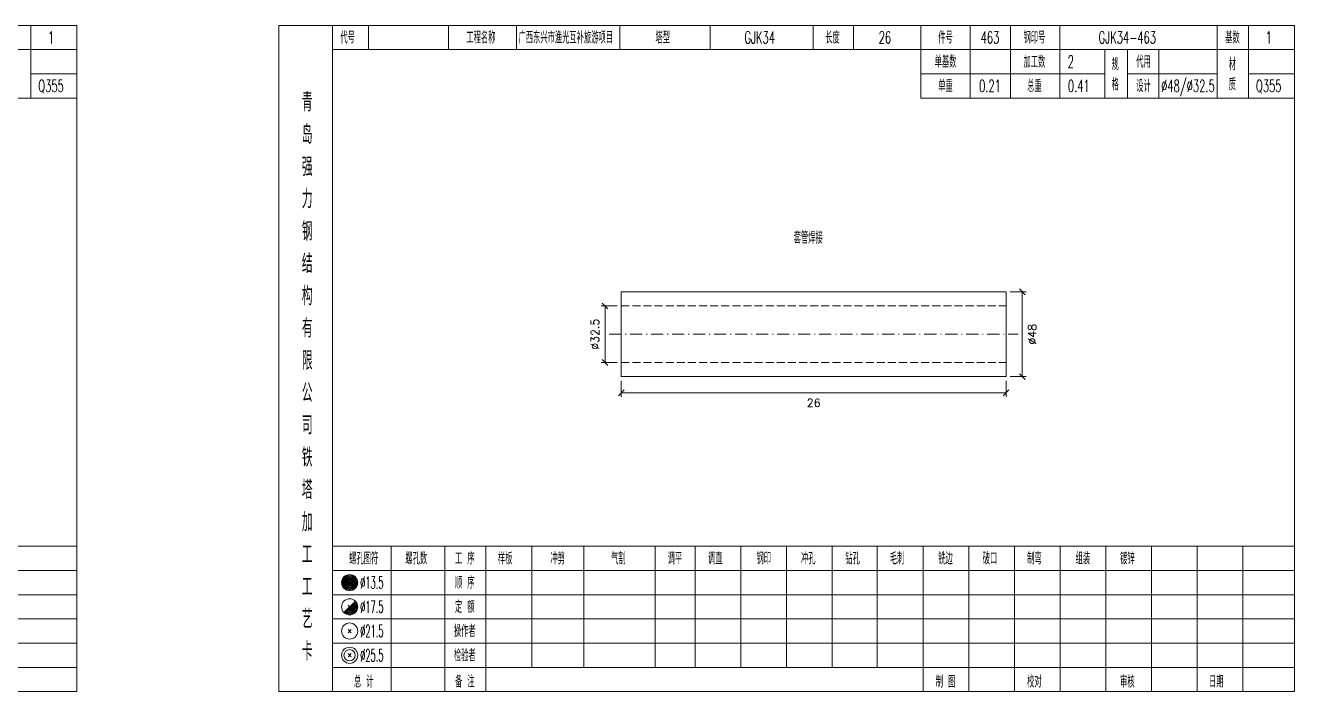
# Model space of a CAD drawing. Extents: x 0 to 2606, y -377 to 6479.
# Drawn here: x 274.7 to 588.8, y -377.1 to -212.1 of the extents above; entities that cross this region are included whole.
import ezdxf
from ezdxf.enums import TextEntityAlignment as Align

# ---------------------------------------------------------------- set-up
doc = ezdxf.new("R2010")
doc.units = 0
doc.header["$MEASUREMENT"] = 0
doc.linetypes.add('一点画线', pattern=[5.2, 3, -1, 0.2, -1])
doc.linetypes.add('虚线', pattern=[2.75, 2, -0.75])
doc.layers.add('4', color=7, linetype='CONTINUOUS', lineweight=25)
doc.layers.add('5', color=7, linetype='CONTINUOUS', lineweight=25)
doc.styles.get("Standard").update_dxf_attribs({"font": 'simplex.shx', "width": 0.7, "height": 3, "bigfont": 'gbhzfs.shx'})

msp = doc.modelspace()

# ---------------------------------------------------------------- linework, layer by layer
at = {"layer": '4', "color": 1, "linetype": 'Continuous', "lineweight": 18}
for p, q in [((276.02, -230.06), (276.02, -212.06)), ((350.72, -377.06), (350.72, -212.06)), ((359.62, -218.06), (359.62, -212.06)), ((379.42, -218.06), (379.42, -212.06)), ((396.22, -218.06), (396.22, -212.06)), ((421.82, -218.06), (421.82, -212.06)), ((444.12, -218.06), (444.12, -212.06)), ((469.62, -218.06), (469.62, -212.06)), ((479.62, -218.06), (479.62, -212.06)), ((496.32, -230.06), (496.32, -212.06)), ((508.52, -230.06), (508.52, -212.06)), ((518.52, -230.06), (518.52, -212.06)), ((530.72, -230.06), (530.72, -212.06)), ((569.62, -230.06), (569.62, -212.06)), ((577.42, -230.06), (577.42, -212.06)), ((49.32, -218.06), (287.42, -218.06)), ((350.72, -218.06), (588.82, -218.06)), ((541.82, -230.06), (541.82, -218.06)), ((547.42, -230.06), (547.42, -218.06)), ((555.22, -230.06), (555.22, -218.06)), ((276.02, -224.06), (287.42, -224.06)), ((496.32, -224.06), (541.82, -224.06)), ((547.42, -224.06), (569.62, -224.06)), ((577.42, -224.06), (588.82, -224.06)), ((194.92, -230.06), (287.42, -230.06)), ((496.32, -230.06), (588.82, -230.06)), ((49.32, -341.06), (287.42, -341.06)), ((350.72, -341.06), (588.82, -341.06)), ((365.22, -377.06), (365.22, -341.06)), ((378.52, -377.06), (378.52, -341.06)), ((388.62, -377.06), (388.62, -341.06)), ((400.02, -371.06), (400.02, -341.06)), ((412.92, -371.06), (412.92, -341.06)), ((430.52, -371.06), (430.52, -341.06)), ((440.42, -371.06), (440.42, -341.06)), ((451.72, -371.06), (451.72, -341.06)), ((463.02, -371.06), (463.02, -341.06)), ((474.32, -371.06), (474.32, -341.06)), ((485.52, -371.06), (485.52, -341.06)), ((496.92, -371.06), (496.92, -341.06)), ((508.22, -371.06), (508.22, -341.06)), ((519.52, -371.06), (519.52, -341.06)), ((530.82, -371.06), (530.82, -341.06)), ((542.12, -371.06), (542.12, -341.06)), ((553.42, -371.06), (553.42, -341.06)), ((564.72, -371.06), (564.72, -341.06)), ((576.02, -371.06), (576.02, -341.06)), ((49.32, -347.06), (287.42, -347.06)), ((350.72, -347.06), (588.82, -347.06)), ((49.32, -353.06), (287.42, -353.06)), ((350.72, -353.06), (588.82, -353.06)), ((49.32, -359.06), (287.42, -359.06)), ((350.72, -359.06), (588.82, -359.06)), ((49.32, -365.06), (287.42, -365.06)), ((350.72, -365.06), (588.82, -365.06)), ((49.32, -371.06), (287.42, -371.06)), ((350.72, -371.06), (588.82, -371.06)), ((496.92, -377.06), (496.92, -371.06)), ((508.22, -377.06), (508.22, -371.06)), ((519.52, -377.06), (519.52, -371.06)), ((530.82, -377.06), (530.82, -371.06)), ((542.12, -377.06), (542.12, -371.06)), ((553.42, -377.06), (553.42, -371.06)), ((564.72, -377.06), (564.72, -371.06)), ((576.02, -377.06), (576.02, -371.06))]:
    msp.add_line(p, q, dxfattribs=at)
at = {"layer": '4', "color": 7, "linetype": 'Continuous', "lineweight": 13}
for p, q in [((354.72, -350.26), (355.12, -349.86)), ((355.12, -350.26), (354.72, -349.86)), ((353.51, -357.48), (356.34, -354.65)), ((354.52, -355.66), (355.32, -356.46)), ((354.52, -362.46), (355.32, -361.66)), ((354.52, -361.66), (355.32, -362.46)), ((354.52, -368.46), (355.32, -367.66)), ((354.52, -367.66), (355.32, -368.46))]:
    msp.add_line(p, q, dxfattribs=at)
at = {"layer": '4', "color": 1, "linetype": 'Continuous', "lineweight": 18}
for points in [[(36.02, -212.06), (36.02, -377.06), (287.42, -377.06), (287.42, -212.06)], [(337.42, -212.06), (337.42, -377.06), (588.82, -377.06), (588.82, -212.06)]]:
    msp.add_lwpolyline(points, close=True, dxfattribs=at)
at = {"layer": '4', "color": 7, "linetype": 'Continuous', "lineweight": 13}
for centre, radius in [((354.92, -350.06), 2), ((354.92, -350.06), 1.8), ((354.92, -350.06), 1.6), ((354.92, -350.06), 1.4), ((354.92, -350.06), 1.2), ((354.92, -350.06), 1), ((354.92, -350.06), 0.8), ((354.92, -350.06), 0.6), ((354.92, -350.06), 0.4), ((354.92, -350.06), 0.2), ((354.92, -356.06), 2), ((354.92, -362.06), 2), ((354.92, -368.06), 2), ((354.92, -368.06), 1.4)]:
    msp.add_circle(centre, radius, dxfattribs=at)
for radius in [1.8, 1.6, 1.4, 1.2, 1, 0.8, 0.6, 0.4, 0.2]:
    msp.add_arc((354.92, -356.06), radius, 225, 45, dxfattribs=at)
at = {"layer": '5', "color": 7, "linetype": 'Continuous', "lineweight": 13}
for p, q in [((422.15, -278.06), (517.39, -278.06)), ((422.15, -299.06), (422.15, -278.06)), ((517.39, -278.06), (517.39, -299.06)), ((422.15, -299.06), (517.39, -299.06))]:
    msp.add_line(p, q, dxfattribs=at)
at = {"layer": '5', "color": 134, "linetype": 'Continuous', "lineweight": 13}
for p, q in [((522.39, -278.06), (518.39, -278.06)), ((520.69, -277.35), (522.1, -278.77)), ((521.39, -278.06), (521.39, -299.06)), ((417.15, -281.56), (421.15, -281.56)), ((418.86, -282.27), (417.45, -280.85)), ((418.15, -281.56), (418.15, -295.56)), ((418.86, -296.27), (417.45, -294.85)), ((417.15, -295.56), (421.15, -295.56)), ((520.69, -298.35), (522.1, -299.77)), ((422.15, -304.06), (422.15, -300.06)), ((517.39, -304.06), (517.39, -300.06)), ((522.39, -299.06), (518.39, -299.06)), ((422.86, -302.35), (421.45, -303.77)), ((422.15, -303.06), (517.39, -303.06)), ((518.1, -302.35), (516.69, -303.77))]:
    msp.add_line(p, q, dxfattribs=at)
at = {"layer": '5', "color": 9, "linetype": '虚线', "lineweight": 13}
for p, q in [((422.15, -281.56), (517.39, -281.56)), ((422.15, -295.56), (517.39, -295.56))]:
    msp.add_line(p, q, dxfattribs=at)
at = {"layer": '5', "color": 1, "linetype": '一点画线', "lineweight": 13}
msp.add_line((419.15, -288.56), (520.39, -288.56), dxfattribs=at)

# ---------------------------------------------------------------- texts
at = {"layer": '4', "color": 1, "linetype": 'Continuous', "lineweight": 13}
for s, height, width, p in [('1', 3, 0.6, (281.02, -215.06)), ('代号', 3, 0.6, (354.42, -215.06)), ('工程名称', 3, 0.6, (387.42, -215.06)), ('广西东兴市渔光互补旅游项目', 3, 0.6, (408.42, -215.06)), ('塔型', 3, 0.6, (432.42, -215.06)), ('GJK34', 3, 0.6, (456.42, -215.06)), ('长度', 3, 0.6, (474.42, -215.06)), ('26', 3, 0.6, (487.42, -215.06)), ('件号', 3, 0.6, (502.42, -215.06)), ('463', 3, 0.6, (513.42, -215.06)), ('钢印号', 3, 0.6, (524.42, -215.06)), ('GJK34-463', 3, 0.6, (547.42, -215.06)), ('基数', 3, 0.6, (573.42, -215.06)), ('1', 3, 0.6, (582.42, -215.06)), ('单基数', 3, 0.6, (502.42, -221.06)), ('加工数', 3, 0.6, (524.42, -221.06)), ('2', 3, 0.6, (533.42, -221.06)), ('规', 3, 0.6, (544.42, -221.66)), ('代用', 3, 0.6, (551.42, -221.06)), ('材', 3, 0.6, (573.42, -221.66)), ('Q355', 3, 0.6, (281.02, -227.06)), ('单重', 3, 0.6, (502.42, -227.06)), ('0.21', 3, 0.6, (513.42, -227.06)), ('总重', 3, 0.6, (524.42, -227.06)), ('0.41', 3, 0.6, (535.42, -227.06)), ('格', 3, 0.6, (544.42, -226.66)), ('设计', 3, 0.6, (551.42, -227.06)), ('%%C48/%%C32.5', 3, 0.6, (562.42, -227.06)), ('质', 3, 0.6, (573.42, -226.66)), ('Q355', 3, 0.6, (582.42, -227.06)), ('青', 4.6, 0.8, (344.42, -231.06)), ('岛', 4.6, 0.8, (344.42, -239.06)), ('强', 4.6, 0.8, (344.42, -247.06)), ('力', 4.6, 0.8, (344.42, -255.06)), ('钢', 4.6, 0.8, (344.42, -263.06)), ('结', 4.6, 0.8, (344.42, -271.06)), ('构', 4.6, 0.8, (344.42, -279.06)), ('有', 4.6, 0.8, (344.42, -287.06)), ('限', 4.6, 0.8, (344.42, -295.06)), ('公', 4.6, 0.8, (344.42, -303.06)), ('司', 4.6, 0.8, (344.42, -311.06)), ('铁', 4.6, 0.8, (344.42, -319.06)), ('塔', 4.6, 0.8, (344.42, -327.06)), ('加', 4.6, 0.8, (344.42, -335.06)), ('工', 4.6, 0.8, (344.42, -343.06)), ('螺孔图符', 3, 0.6, (358.42, -344.06)), ('螺孔数', 3, 0.6, (371.42, -344.06)), ('工 序', 3, 0.6, (383.42, -344.06)), ('样板', 3, 0.6, (393.42, -344.06)), ('冲剪', 3, 0.6, (406.42, -344.06)), ('气割', 3, 0.6, (421.42, -344.06)), ('调平', 3, 0.6, (435.42, -344.06)), ('调直', 3, 0.6, (445.42, -344.06)), ('钢印', 3, 0.6, (457.42, -344.06)), ('冲孔', 3, 0.6, (468.42, -344.06)), ('钻孔', 3, 0.6, (479.42, -344.06)), ('毛刺', 3, 0.6, (490.42, -344.06)), ('铣边', 3, 0.6, (502.42, -344.06)), ('破口', 3, 0.6, (513.42, -344.06)), ('制弯', 3, 0.6, (524.42, -344.06)), ('组装', 3, 0.6, (536.42, -344.06)), ('镀锌', 3, 0.6, (547.42, -344.06)), ('%%C13.5', 3, 0.5, (360.42, -350.06)), ('顺 序', 3, 0.6, (383.42, -350.06)), ('工', 4.6, 0.8, (344.42, -351.06)), ('%%C17.5', 3, 0.5, (360.42, -356.06)), ('定 额', 3, 0.6, (383.42, -356.06)), ('艺', 4.6, 0.8, (344.42, -359.06)), ('%%C21.5', 3, 0.5, (360.42, -362.06)), ('操作者', 3, 0.6, (383.42, -362.06)), ('卡', 4.6, 0.8, (344.42, -367.06)), ('%%C25.5', 3, 0.5, (360.42, -368.06)), ('检验者', 3, 0.6, (383.42, -368.06)), ('总 计', 3, 0.6, (358.42, -374.56)), ('备 注', 3, 0.6, (383.42, -374.56)), ('制 图', 3, 0.6, (502.42, -374.56)), ('校对', 3, 0.6, (524.42, -374.56)), ('审核', 3, 0.6, (547.42, -374.56)), ('日期', 3, 0.6, (569.42, -374.56))]:
    msp.add_text(s, height=height, dxfattribs=dict(at, width=width)).set_placement(p, align=Align.MIDDLE_CENTER)
at = {"layer": '4', "color": 2, "linetype": 'Continuous', "lineweight": 13, "width": 0.6}
msp.add_text('套管焊接', height=3, dxfattribs=at).set_placement((468.44, -264.62), align=Align.MIDDLE_CENTER)
at = {"layer": '5', "color": 134, "linetype": 'Continuous', "lineweight": 13}
for s, p in [('%%C32.5', (415.65, -288.56)), ('%%c48', (523.89, -288.56))]:
    msp.add_text(s, height=2, rotation=90, dxfattribs=at).set_placement(p, align=Align.MIDDLE_CENTER)
msp.add_text('26', height=2, dxfattribs=at).set_placement((469.77, -305.56), align=Align.MIDDLE_CENTER)

doc.saveas('drawing.dxf')
